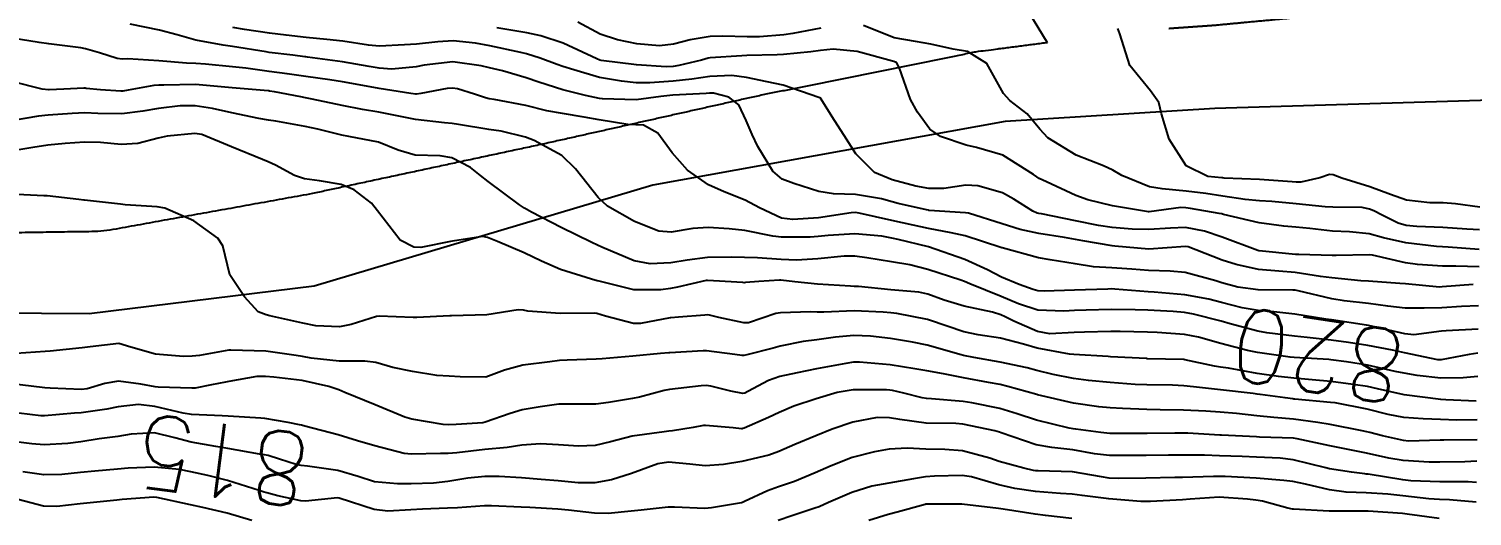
# Model space of a CAD drawing. Header units: metres. Extents: x 307586 to 320046, y 7427249 to 7434250.
# Drawn here: x 319370.9 to 319449.4, y 7429084.1 to 7429110.7 of the extents above; entities that cross this region are included whole.
import ezdxf
from ezdxf.enums import TextEntityAlignment as Align

# ---------------------------------------------------------------- set-up
doc = ezdxf.new("R2010")
doc.units = ezdxf.units.M
doc.header["$MEASUREMENT"] = 0
for name, color, linetype in [('Cotas', 45, 'Continuous'), ('Curvas de Nivel 1m', 11, 'Continuous'), ('Curvas de Nivel 5m', 15, 'Continuous'), ('Vias Primárias', 230, 'Continuous'), ('Vias Secundárias', 230, 'Continuous')]:
    doc.layers.add(name, color=color, linetype=linetype)
doc.styles.add('Style-STANDARD', font='STANDARD.shx')

msp = doc.modelspace()

# ---------------------------------------------------------------- linework, layer by layer
at = {"layer": 'Curvas de Nivel 1m', "flags": 128}
for points, elevation in [([(319449.503, 7429096.739), (319447.805, 7429096.597), (319447.674, 7429096.592), (319445.807, 7429096.759), (319445.506, 7429096.786), (319443.809, 7429096.908), (319443.386, 7429096.937), (319441.811, 7429097.088), (319441.182, 7429097.166), (319439.815, 7429097.384), (319438.915, 7429097.465), (319437.817, 7429097.546), (319436.599, 7429097.814), (319435.825, 7429098.064), (319434.393, 7429098.622), (319433.986, 7429098.779), (319433.835, 7429098.801), (319431.833, 7429098.65), (319429.992, 7429098.826), (319429.835, 7429098.845), (319428.248, 7429099.105), (319427.838, 7429099.183), (319427.256, 7429099.288), (319425.841, 7429099.503), (319424.832, 7429099.724), (319423.846, 7429100.031), (319422.011, 7429100.608), (319421.852, 7429100.637), (319419.876, 7429100.767), (319419.853, 7429100.768), (319419.836, 7429100.774), (319419.739, 7429100.792), (319418.186, 7429101.145), (319417.857, 7429101.231), (319417.289, 7429101.395), (319415.861, 7429101.64), (319414.669, 7429101.666), (319413.862, 7429101.796), (319412.512, 7429102.238), (319411.869, 7429102.461), (319411.364, 7429102.895), (319410.55, 7429104.246), (319410.235, 7429104.907), (319409.91, 7429105.66), (319409.514, 7429106.511), (319408.978, 7429106.924), (319408.137, 7429107.149), (319407.925, 7429107.146), (319407.734, 7429107.133), (319405.924, 7429107.047), (319405.26, 7429106.97), (319403.921, 7429106.792), (319402.093, 7429106.836), (319401.921, 7429106.861), (319401.163, 7429107.018), (319399.926, 7429107.329), (319398.625, 7429107.745), (319397.932, 7429107.984), (319396.651, 7429108.358), (319395.937, 7429108.525), (319395.486, 7429108.634), (319393.94, 7429108.859), (319392.383, 7429108.681), (319391.938, 7429108.592), (319390.622, 7429108.457), (319389.936, 7429108.505), (319389.384, 7429108.605), (319387.94, 7429108.851), (319386.025, 7429109.116), (319385.942, 7429109.123), (319385.877, 7429109.136), (319385.233, 7429109.211), (319383.945, 7429109.368), (319383.785, 7429109.392), (319381.95, 7429109.694), (319381.433, 7429109.772), (319379.955, 7429110.043), (319378.921, 7429110.323), (319377.962, 7429110.576), (319376.377, 7429110.906)], 824), ([(319449.835, 7429098.641), (319448.138, 7429098.757), (319447.836, 7429098.778), (319447.503, 7429098.797), (319445.838, 7429098.991), (319444.62, 7429099.278), (319443.843, 7429099.495), (319442.759, 7429099.606), (319441.844, 7429099.644), (319440.603, 7429099.785), (319439.846, 7429099.857), (319439.193, 7429099.907), (319437.848, 7429100.088), (319435.909, 7429100.542), (319435.853, 7429100.561), (319435.823, 7429100.57), (319435.661, 7429100.603), (319434.103, 7429100.874), (319433.856, 7429100.912), (319433.573, 7429100.915), (319431.853, 7429100.686), (319431.821, 7429100.683), (319429.856, 7429101.007), (319428.515, 7429101.346), (319427.862, 7429101.581), (319426.271, 7429102.314), (319425.871, 7429102.508), (319425.738, 7429102.589), (319425.558, 7429102.725), (319423.888, 7429103.771), (319422.459, 7429104.199), (319421.896, 7429104.31), (319420.498, 7429104.784), (319419.907, 7429105.198), (319419.239, 7429106.123), (319418.862, 7429106.806), (319418.256, 7429108.508), (319418.098, 7429108.818), (319417.995, 7429108.861), (319417.953, 7429108.873), (319417.88, 7429108.895), (319415.959, 7429109.423), (319414.649, 7429109.549), (319413.959, 7429109.473), (319413.436, 7429109.397), (319411.948, 7429109.259), (319411.602, 7429109.239), (319409.947, 7429109.194), (319409.676, 7429109.185), (319407.945, 7429109.069), (319407.839, 7429109.047), (319407.488, 7429108.945), (319406.249, 7429108.648), (319405.939, 7429108.604), (319405.564, 7429108.59), (319403.94, 7429108.684), (319402.021, 7429108.93), (319401.942, 7429108.946), (319401.781, 7429109.012), (319399.956, 7429109.872), (319398.74, 7429110.27), (319397.964, 7429110.44), (319396.333, 7429110.711)], 826), ([(319413.971, 7429110.695), (319412.461, 7429110.392), (319411.964, 7429110.322), (319410.641, 7429110.225), (319409.962, 7429110.215), (319408.637, 7429110.256), (319407.962, 7429110.232), (319406.859, 7429110.051), (319405.956, 7429109.826), (319405.198, 7429109.728), (319403.956, 7429109.833), (319402.912, 7429110.047), (319401.963, 7429110.366), (319400.754, 7429111.022)], 827), ([(319449.846, 7429099.702), (319449.155, 7429099.749), (319447.847, 7429099.829), (319446.432, 7429099.889), (319445.848, 7429099.945), (319445.424, 7429100.062), (319444.537, 7429100.5), (319444.092, 7429100.743), (319443.856, 7429100.836), (319443.456, 7429100.915), (319441.857, 7429100.938), (319441.439, 7429100.953), (319439.859, 7429101.122), (319438.534, 7429101.244), (319437.86, 7429101.284), (319437.094, 7429101.354), (319435.862, 7429101.548), (319434.937, 7429101.687), (319433.865, 7429101.816), (319432.572, 7429101.937), (319431.867, 7429102.051), (319430.361, 7429102.665), (319429.877, 7429102.96), (319429.362, 7429103.197), (319427.889, 7429103.765), (319426.342, 7429104.716), (319425.908, 7429105.194), (319425.207, 7429106.022), (319424.268, 7429106.745), (319423.929, 7429107.129), (319423.02, 7429108.759), (319421.959, 7429109.421), (319421.186, 7429109.552), (319419.963, 7429109.822), (319419.128, 7429109.966), (319417.966, 7429110.158), (319416.306, 7429110.837)], 827), ([(319449.794, 7429095.577), (319448.874, 7429095.525), (319447.793, 7429095.469), (319446.827, 7429095.435), (319445.793, 7429095.441), (319444.853, 7429095.553), (319443.795, 7429095.693), (319442.482, 7429095.838), (319441.797, 7429095.958), (319439.962, 7429096.388), (319439.802, 7429096.421), (319439.675, 7429096.425), (319437.801, 7429096.433), (319436.684, 7429096.591), (319435.806, 7429096.827), (319435.48, 7429096.933), (319433.814, 7429097.381), (319433.004, 7429097.449), (319431.815, 7429097.484), (319430.909, 7429097.566), (319429.817, 7429097.638), (319428.831, 7429097.698), (319427.82, 7429097.851), (319426.465, 7429098.072), (319425.825, 7429098.179), (319423.861, 7429098.721), (319423.833, 7429098.735), (319423.788, 7429098.75), (319421.839, 7429099.375), (319421.076, 7429099.542), (319419.843, 7429099.784), (319419.011, 7429099.968), (319417.847, 7429100.218), (319416.07, 7429100.618), (319415.851, 7429100.643), (319415.633, 7429100.627), (319413.845, 7429100.367), (319412.461, 7429100.267), (319411.845, 7429100.349), (319410.637, 7429100.902), (319409.857, 7429101.332), (319408.711, 7429101.776), (319407.865, 7429102.16), (319406.727, 7429102.951), (319405.887, 7429103.904), (319405.095, 7429104.972), (319404.331, 7429105.408), (319403.907, 7429105.426), (319403.461, 7429105.441), (319401.91, 7429105.691), (319401.084, 7429105.846), (319399.913, 7429106.037), (319399.068, 7429106.196), (319397.917, 7429106.482), (319396.186, 7429106.812), (319395.921, 7429106.848), (319395.726, 7429106.888), (319395.114, 7429107.092), (319394.201, 7429107.382), (319393.926, 7429107.426), (319393.64, 7429107.398), (319392.194, 7429107.127), (319391.964, 7429107.089), (319391.923, 7429107.089), (319391.66, 7429107.133), (319389.926, 7429107.41), (319388.436, 7429107.68), (319387.929, 7429107.767), (319387.249, 7429107.867), (319385.931, 7429108.058), (319384.914, 7429108.197), (319383.934, 7429108.331), (319382.674, 7429108.504), (319381.936, 7429108.586), (319380.474, 7429108.729), (319379.938, 7429108.765), (319379.447, 7429108.786), (319377.939, 7429108.903), (319376.245, 7429109.012), (319375.94, 7429109.009), (319375.655, 7429109.039), (319374.696, 7429109.339), (319373.946, 7429109.562), (319373.686, 7429109.613), (319371.95, 7429109.84), (319371.412, 7429109.914), (319369.954, 7429110.148)], 823), ([(319449.858, 7429100.941), (319448.531, 7429101.121), (319447.86, 7429101.181), (319447.148, 7429101.179), (319445.861, 7429101.329), (319445.006, 7429101.634), (319443.868, 7429102.045), (319442.342, 7429102.525), (319441.875, 7429102.7), (319441.682, 7429102.725), (319441.142, 7429102.537), (319440.116, 7429102.302), (319439.87, 7429102.302), (319439.644, 7429102.326), (319437.872, 7429102.456), (319435.949, 7429102.522), (319435.872, 7429102.531), (319435.81, 7429102.538), (319435.056, 7429102.612), (319433.881, 7429103.186), (319432.938, 7429104.64), (319432.535, 7429106.025), (319432.387, 7429106.645), (319431.932, 7429107.274), (319430.796, 7429108.662), (319430.261, 7429110.376), (319430.151, 7429110.668)], 828), ([(319449.781, 7429094.301), (319448.023, 7429094.213), (319447.779, 7429094.185), (319446.262, 7429093.989), (319445.776, 7429094.041), (319443.796, 7429094.497), (319443.701, 7429094.511), (319441.786, 7429094.8), (319441.471, 7429094.848), (319439.789, 7429095.118), (319438.476, 7429095.256), (319437.79, 7429095.313), (319436.916, 7429095.465), (319435.794, 7429095.749), (319435.109, 7429095.923), (319433.798, 7429096.174), (319432.128, 7429096.319), (319431.8, 7429096.34), (319429.986, 7429096.483), (319429.801, 7429096.492), (319429.612, 7429096.484), (319427.8, 7429096.423), (319426.148, 7429096.368), (319425.8, 7429096.391), (319425.541, 7429096.465), (319424.786, 7429096.735), (319423.809, 7429097.137), (319423.051, 7429097.521), (319421.823, 7429098.098), (319419.833, 7429098.79), (319418.199, 7429099.177), (319417.837, 7429099.261), (319417.302, 7429099.362), (319415.839, 7429099.493), (319414.376, 7429099.407), (319413.83, 7429099.342), (319413.401, 7429099.303), (319411.829, 7429099.302), (319411.36, 7429099.365), (319409.834, 7429099.67), (319408.995, 7429099.763), (319407.836, 7429099.834), (319407.001, 7429099.783), (319405.832, 7429099.584), (319405.161, 7429099.642), (319403.84, 7429100.154), (319402.371, 7429101.005), (319401.857, 7429101.468), (319400.614, 7429103.023), (319399.884, 7429103.757), (319398.37, 7429104.579), (319397.898, 7429104.758), (319396.572, 7429105.073), (319395.904, 7429105.167), (319394.253, 7429105.452), (319393.907, 7429105.5), (319393.495, 7429105.527), (319391.909, 7429105.72), (319391.186, 7429105.862), (319389.913, 7429106.118), (319389.016, 7429106.265), (319387.916, 7429106.476), (319386.285, 7429106.831), (319385.92, 7429106.902), (319385.665, 7429106.948), (319384.234, 7429107.225), (319383.96, 7429107.266), (319383.923, 7429107.273), (319383.877, 7429107.277), (319381.925, 7429107.434), (319381.719, 7429107.458), (319379.926, 7429107.623), (319378.209, 7429107.579), (319377.926, 7429107.577), (319377.656, 7429107.572), (319376.258, 7429107.317), (319375.978, 7429107.263), (319375.922, 7429107.259), (319375.858, 7429107.257), (319374.752, 7429107.338), (319373.98, 7429107.406), (319373.924, 7429107.414), (319373.852, 7429107.422), (319372.756, 7429107.362), (319371.961, 7429107.332), (319371.922, 7429107.33), (319371.575, 7429107.373), (319369.927, 7429107.792)], 822), ([(319449.761, 7429092.987), (319449.275, 7429092.923), (319447.755, 7429092.631), (319447.581, 7429092.636), (319445.761, 7429093.002), (319445.105, 7429093.148), (319443.767, 7429093.416), (319442.71, 7429093.579), (319441.77, 7429093.696), (319440.469, 7429093.847), (319439.773, 7429093.917), (319438.258, 7429094.091), (319437.777, 7429094.181), (319436.274, 7429094.595), (319435.784, 7429094.728), (319434.275, 7429095.11), (319433.789, 7429095.204), (319433.169, 7429095.256), (319431.79, 7429095.326), (319431.091, 7429095.356), (319429.79, 7429095.372), (319428.434, 7429095.335), (319427.789, 7429095.311), (319427.219, 7429095.275), (319425.789, 7429095.33), (319424.735, 7429095.679), (319423.796, 7429096.07), (319422.089, 7429096.767), (319421.805, 7429096.897), (319421.606, 7429096.972), (319419.814, 7429097.542), (319418.829, 7429097.793), (319417.82, 7429097.959), (319416.483, 7429098.174), (319415.824, 7429098.273), (319415.257, 7429098.281), (319413.815, 7429098.126), (319412.649, 7429098.047), (319411.815, 7429098.084), (319410.534, 7429098.185), (319409.816, 7429098.201), (319409.109, 7429098.214), (319407.816, 7429098.198), (319406.706, 7429098.06), (319405.812, 7429097.918), (319404.688, 7429097.854), (319403.813, 7429098.023), (319402.06, 7429098.768), (319401.822, 7429098.873), (319401.507, 7429099.013), (319399.835, 7429099.832), (319398.226, 7429100.676), (319397.85, 7429100.88), (319397.573, 7429101.063), (319395.865, 7429102.336), (319395.442, 7429102.659), (319394.894, 7429103.095), (319393.881, 7429103.627), (319393.257, 7429103.742), (319391.882, 7429103.768), (319390.972, 7429104.054), (319389.893, 7429104.48), (319388.277, 7429104.794), (319387.898, 7429104.869), (319386.586, 7429105.193), (319385.904, 7429105.327), (319384.3, 7429105.617), (319383.907, 7429105.685), (319383.368, 7429105.776), (319381.911, 7429106.085), (319380.856, 7429106.318), (319379.915, 7429106.464), (319379.093, 7429106.461), (319377.913, 7429106.316), (319377.053, 7429106.167), (319375.91, 7429106.016), (319374.606, 7429106.036), (319373.91, 7429106.073), (319373.217, 7429106.05), (319371.902, 7429105.955), (319371.375, 7429105.901), (319369.897, 7429105.645)], 821), ([(319449.672, 7429090.37), (319448.019, 7429090.456), (319447.744, 7429090.471), (319445.735, 7429090.728), (319444.282, 7429091.045), (319443.739, 7429091.168), (319442.966, 7429091.293), (319441.742, 7429091.456), (319440.738, 7429091.545), (319439.744, 7429091.631), (319438.907, 7429091.725), (319437.746, 7429091.891), (319436.178, 7429092.166), (319435.749, 7429092.229), (319435.422, 7429092.277), (319433.808, 7429092.629), (319433.753, 7429092.641), (319431.754, 7429092.691), (319431.711, 7429092.693), (319429.755, 7429092.8), (319429.617, 7429092.81), (319427.756, 7429092.921), (319427.517, 7429092.942), (319425.761, 7429093.267), (319425.01, 7429093.485), (319423.769, 7429093.808), (319422.544, 7429093.99), (319421.774, 7429094.16), (319419.893, 7429094.789), (319419.783, 7429094.823), (319418.122, 7429095.151), (319417.787, 7429095.194), (319417.378, 7429095.233), (319415.788, 7429095.305), (319414.147, 7429095.225), (319413.786, 7429095.224), (319413.417, 7429095.244), (319411.786, 7429095.192), (319411.528, 7429095.15), (319410.792, 7429094.9), (319410.035, 7429094.651), (319409.779, 7429094.638), (319408.429, 7429094.93), (319407.915, 7429095.069), (319407.784, 7429095.079), (319407.656, 7429095.069), (319406.233, 7429094.956), (319405.818, 7429094.924), (319405.782, 7429094.917), (319404.162, 7429094.6), (319403.777, 7429094.61), (319402.258, 7429095.005), (319401.784, 7429095.146), (319401.628, 7429095.168), (319399.784, 7429095.147), (319398.016, 7429095.287), (319397.786, 7429095.331), (319397.502, 7429095.346), (319395.783, 7429095.08), (319393.868, 7429095.023), (319393.782, 7429095.018), (319391.978, 7429094.93), (319391.78, 7429094.928), (319389.93, 7429094.999), (319389.78, 7429094.98), (319388.399, 7429094.545), (319387.772, 7429094.426), (319386.483, 7429094.482), (319385.774, 7429094.618), (319383.977, 7429095.03), (319383.781, 7429095.073), (319383.334, 7429095.234), (319382.604, 7429096.055), (319381.803, 7429097.25), (319381.41, 7429098.845), (319381.145, 7429099.257), (319379.837, 7429100.19), (319378.262, 7429100.879), (319377.848, 7429100.962), (319376.094, 7429101.072), (319375.85, 7429101.098), (319373.886, 7429101.316), (319373.852, 7429101.318), (319373.571, 7429101.353), (319371.855, 7429101.55), (319371.673, 7429101.553), (319369.855, 7429101.642)], 819), ([(319449.722, 7429089.363), (319448.614, 7429089.339), (319447.722, 7429089.379), (319446.769, 7429089.423), (319445.723, 7429089.489), (319444.88, 7429089.648), (319443.727, 7429089.934), (319441.978, 7429090.28), (319441.731, 7429090.31), (319439.792, 7429090.49), (319439.732, 7429090.494), (319439.684, 7429090.502), (319439.257, 7429090.557), (319437.895, 7429090.738), (319437.735, 7429090.761), (319437.524, 7429090.793), (319435.737, 7429090.997), (319434.272, 7429091.156), (319433.739, 7429091.217), (319433.12, 7429091.255), (319431.739, 7429091.267), (319431.102, 7429091.294), (319429.74, 7429091.401), (319428.56, 7429091.507), (319427.742, 7429091.612), (319426.624, 7429091.831), (319425.746, 7429092.054), (319425.21, 7429092.19), (319423.75, 7429092.498), (319422.303, 7429092.764), (319421.754, 7429092.869), (319421.625, 7429092.901), (319419.762, 7429093.421), (319418.972, 7429093.595), (319417.768, 7429093.797), (319416.676, 7429093.924), (319415.77, 7429093.953), (319414.769, 7429093.854), (319413.766, 7429093.724), (319413.018, 7429093.624), (319411.76, 7429093.368), (319411.381, 7429093.271), (319409.951, 7429092.908), (319409.795, 7429092.867), (319409.752, 7429092.856), (319409.701, 7429092.859), (319409.3, 7429092.917), (319407.756, 7429093.117), (319407.573, 7429093.125), (319405.754, 7429093.015), (319405.703, 7429093.011), (319405.254, 7429092.967), (319403.751, 7429092.824), (319402.073, 7429092.683), (319401.749, 7429092.659), (319400.164, 7429092.611), (319399.748, 7429092.584), (319399.229, 7429092.519), (319397.746, 7429092.341), (319396.749, 7429092.064), (319395.739, 7429091.688), (319394.348, 7429091.71), (319393.739, 7429091.747), (319393.075, 7429091.781), (319391.742, 7429091.995), (319390.669, 7429092.215), (319389.746, 7429092.476), (319389.143, 7429092.555), (319387.747, 7429092.553), (319386.222, 7429092.721), (319385.749, 7429092.805), (319385.411, 7429092.866), (319383.752, 7429093.094), (319381.843, 7429093.159), (319381.752, 7429093.147), (319380.142, 7429092.873), (319379.748, 7429092.82), (319379.273, 7429092.802), (319377.749, 7429092.928), (319376.404, 7429093.313), (319375.756, 7429093.513), (319374.2, 7429093.343), (319373.752, 7429093.273), (319372.014, 7429093.103), (319371.75, 7429093.084), (319370.164, 7429092.97)], 818), ([(319449.711, 7429088.272), (319447.906, 7429088.261), (319447.71, 7429088.255), (319445.978, 7429088.208), (319445.709, 7429088.234), (319444.556, 7429088.497), (319443.882, 7429088.675), (319443.715, 7429088.716), (319443.458, 7429088.77), (319441.719, 7429089.099), (319441.044, 7429089.213), (319439.721, 7429089.395), (319438.651, 7429089.495), (319437.723, 7429089.586), (319436.609, 7429089.706), (319435.725, 7429089.771), (319434.938, 7429089.825), (319433.726, 7429089.89), (319432.458, 7429089.91), (319431.726, 7429089.92), (319430.414, 7429089.975), (319429.726, 7429090.013), (319429.11, 7429090.063), (319427.729, 7429090.272), (319425.779, 7429090.72), (319425.733, 7429090.734), (319424.17, 7429091.176), (319423.738, 7429091.277), (319423.107, 7429091.388), (319421.742, 7429091.648), (319420.66, 7429091.865), (319419.745, 7429092.026), (319419.09, 7429092.144), (319417.748, 7429092.352), (319416.083, 7429092.503), (319415.749, 7429092.497), (319415.335, 7429092.432), (319413.746, 7429092.136), (319412.697, 7429091.927), (319411.741, 7429091.713), (319411.13, 7429091.506), (319410.01, 7429090.907), (319409.833, 7429090.807), (319409.731, 7429090.788), (319409.086, 7429090.92), (319407.992, 7429091.193), (319407.736, 7429091.228), (319407.459, 7429091.22), (319405.734, 7429091.02), (319405.456, 7429090.964), (319404.112, 7429090.599), (319403.726, 7429090.531), (319402.418, 7429090.308), (319401.721, 7429090.209), (319400.523, 7429090.22), (319399.721, 7429090.215), (319398.695, 7429090.068), (319397.715, 7429089.897), (319397.065, 7429089.714), (319395.705, 7429089.232), (319395.582, 7429089.205), (319394.12, 7429089.104), (319393.703, 7429089.092), (319393.406, 7429089.113), (319391.707, 7429089.396), (319391.332, 7429089.51), (319389.718, 7429090.178), (319388.052, 7429090.851), (319387.73, 7429090.988), (319387.189, 7429091.185), (319385.736, 7429091.509), (319384.2, 7429091.685), (319383.738, 7429091.724), (319383.26, 7429091.712), (319381.735, 7429091.453), (319381.565, 7429091.421), (319380.791, 7429091.259), (319379.906, 7429091.093), (319379.73, 7429091.08), (319377.889, 7429091.139), (319377.731, 7429091.154), (319376.952, 7429091.308), (319375.734, 7429091.461), (319374.995, 7429091.331), (319374.032, 7429091.042), (319373.728, 7429091.013), (319372.008, 7429091.088), (319371.729, 7429091.108), (319369.787, 7429091.335)], 817), ([(319449.693, 7429087.107), (319449.05, 7429087.082), (319447.692, 7429087.049), (319447.11, 7429087.047), (319445.693, 7429087.139), (319444.912, 7429087.275), (319443.698, 7429087.544), (319442.424, 7429087.797), (319441.704, 7429087.938), (319439.923, 7429088.335), (319439.71, 7429088.365), (319437.866, 7429088.422), (319437.711, 7429088.427), (319435.793, 7429088.518), (319435.712, 7429088.523), (319433.955, 7429088.626), (319433.724, 7429088.641), (319433.262, 7429088.635), (319431.749, 7429088.613), (319431.712, 7429088.612), (319429.761, 7429088.621), (319429.712, 7429088.623), (319429.234, 7429088.677), (319427.861, 7429088.845), (319427.715, 7429088.87), (319427.509, 7429088.908), (319425.719, 7429089.336), (319424.673, 7429089.686), (319423.725, 7429089.972), (319422.205, 7429090.288), (319421.729, 7429090.361), (319420.004, 7429090.513), (319419.73, 7429090.53), (319419.502, 7429090.565), (319418.502, 7429090.808), (319417.877, 7429090.96), (319417.735, 7429090.983), (319417.557, 7429090.999), (319415.734, 7429090.993), (319414.872, 7429090.853), (319413.727, 7429090.505), (319412.5, 7429090.104), (319411.716, 7429089.769), (319411.128, 7429089.48), (319409.801, 7429088.909), (319409.731, 7429088.881), (319409.703, 7429088.875), (319409.663, 7429088.871), (319409.2, 7429088.918), (319407.705, 7429089.061), (319407.591, 7429089.055), (319407.027, 7429088.947), (319405.898, 7429088.761), (319405.701, 7429088.739), (319405.453, 7429088.716), (319403.698, 7429088.475), (319402.528, 7429088.168), (319401.693, 7429087.969), (319400.78, 7429087.931), (319399.693, 7429088.006), (319398.71, 7429088.061), (319397.692, 7429087.979), (319396.897, 7429087.862), (319395.69, 7429087.745), (319394.15, 7429087.565), (319393.687, 7429087.533), (319393.272, 7429087.529), (319391.686, 7429087.483), (319391.295, 7429087.526), (319389.691, 7429087.945), (319388.751, 7429088.222), (319387.696, 7429088.537), (319385.878, 7429089.021), (319385.702, 7429089.069), (319385.591, 7429089.091), (319384.979, 7429089.211), (319383.706, 7429089.434), (319383.481, 7429089.457), (319381.708, 7429089.564), (319381.38, 7429089.581), (319379.709, 7429089.656), (319379.256, 7429089.731), (319377.715, 7429090.089), (319376.828, 7429090.197), (319375.714, 7429090.066), (319375.1, 7429089.941), (319373.709, 7429089.751), (319373.344, 7429089.718), (319371.706, 7429089.577), (319371.499, 7429089.579), (319369.709, 7429089.792)], 816), ([(319449.667, 7429084.879), (319448.219, 7429085.002), (319447.669, 7429085.023), (319447.08, 7429085.055), (319445.67, 7429085.215), (319444.846, 7429085.313), (319443.672, 7429085.387), (319442.578, 7429085.423), (319441.673, 7429085.553), (319440.369, 7429085.85), (319439.677, 7429085.995), (319439.184, 7429086.064), (319437.679, 7429086.186), (319436.001, 7429086.276), (319435.68, 7429086.283), (319435.355, 7429086.279), (319433.679, 7429086.218), (319433.257, 7429086.212), (319431.678, 7429086.179), (319430.183, 7429086.16), (319429.678, 7429086.184), (319429.256, 7429086.254), (319427.681, 7429086.523), (319425.822, 7429086.578), (319425.682, 7429086.585), (319425.562, 7429086.602), (319425.029, 7429086.73), (319423.688, 7429087.1), (319423.18, 7429087.265), (319421.697, 7429087.679), (319420.728, 7429087.749), (319419.697, 7429087.759), (319418.68, 7429087.823), (319417.697, 7429087.764), (319416.905, 7429087.617), (319415.69, 7429087.306), (319414.545, 7429086.857), (319413.679, 7429086.469), (319412.55, 7429086.006), (319411.671, 7429085.704), (319411.072, 7429085.493), (319409.821, 7429084.908), (319409.712, 7429084.86), (319409.662, 7429084.848), (319408.025, 7429084.567), (319407.657, 7429084.535), (319406.003, 7429084.611), (319405.658, 7429084.608), (319404.19, 7429084.447), (319403.654, 7429084.386), (319402.394, 7429084.26), (319401.652, 7429084.28), (319400.232, 7429084.446), (319399.655, 7429084.504), (319398.129, 7429084.58), (319397.656, 7429084.606), (319396.048, 7429084.686), (319395.657, 7429084.677), (319394.195, 7429084.561), (319393.654, 7429084.542), (319392.283, 7429084.494), (319391.653, 7429084.46), (319390.399, 7429084.395), (319389.653, 7429084.478), (319387.744, 7429085.096), (319387.662, 7429085.11), (319385.917, 7429084.939), (319385.659, 7429084.948), (319384.412, 7429085.219), (319383.82, 7429085.383), (319383.665, 7429085.428), (319383.391, 7429085.508), (319381.671, 7429086.054), (319380.601, 7429086.333), (319379.675, 7429086.526), (319379.048, 7429086.651), (319377.678, 7429086.79), (319376.256, 7429086.735), (319375.673, 7429086.678), (319374.452, 7429086.557), (319373.67, 7429086.485), (319372.642, 7429086.387), (319371.668, 7429086.366), (319370.529, 7429086.523)], 814), ([(319447.656, 7429083.991), (319445.907, 7429084.23), (319445.66, 7429084.257), (319443.779, 7429084.381), (319443.661, 7429084.387), (319441.805, 7429084.384), (319441.661, 7429084.389), (319439.721, 7429084.491), (319439.662, 7429084.496), (319439.408, 7429084.554), (319438.028, 7429084.936), (319437.667, 7429084.987), (319437.218, 7429085.034), (319435.668, 7429085.153), (319434.088, 7429085.037), (319433.667, 7429084.996), (319431.934, 7429084.916), (319431.665, 7429084.906), (319431.405, 7429084.913), (319429.667, 7429085.052), (319428.213, 7429085.236), (319427.669, 7429085.307), (319427.022, 7429085.354), (319425.67, 7429085.458), (319424.551, 7429085.616), (319423.674, 7429085.817), (319422.184, 7429086.258), (319421.679, 7429086.338), (319420.164, 7429086.299), (319419.678, 7429086.25), (319419.022, 7429086.146), (319417.674, 7429085.915), (319416.76, 7429085.741), (319415.669, 7429085.4), (319414.4, 7429084.859), (319413.895, 7429084.631), (319413.658, 7429084.545), (319412.401, 7429084.133), (319411.648, 7429083.872)], 813), ([(319382.997, 7429083.882), (319381.648, 7429084.276), (319380.336, 7429084.58), (319379.655, 7429084.727), (319377.825, 7429085.133), (319377.661, 7429085.143), (319375.942, 7429085.025), (319375.65, 7429084.992), (319375.276, 7429084.953), (319373.647, 7429084.783), (319372.37, 7429084.638), (319371.646, 7429084.668), (319369.919, 7429085.118)], 813), ([(319427.652, 7429083.988), (319426.22, 7429084.149), (319425.655, 7429084.225), (319423.915, 7429084.49), (319423.66, 7429084.526), (319421.663, 7429084.77), (319419.69, 7429084.762), (319419.662, 7429084.755), (319418.132, 7429084.336), (319417.654, 7429084.199), (319416.594, 7429083.885)], 812)]:
    msp.add_lwpolyline(points, dxfattribs=dict(at, elevation=elevation))
at = {"layer": 'Curvas de Nivel 5m', "flags": 128}
for points, elevation in [([(319449.822, 7429097.694), (319448.55, 7429097.721), (319447.822, 7429097.735), (319446.478, 7429097.819), (319445.824, 7429097.919), (319444.016, 7429098.322), (319443.83, 7429098.344), (319442.049, 7429098.309), (319441.83, 7429098.31), (319440.015, 7429098.363), (319439.83, 7429098.373), (319437.854, 7429098.559), (319437.833, 7429098.561), (319437.768, 7429098.581), (319435.84, 7429099.301), (319434.865, 7429099.637), (319433.845, 7429099.826), (319433.014, 7429099.807), (319431.844, 7429099.72), (319430.923, 7429099.739), (319429.845, 7429099.837), (319429.106, 7429099.942), (319427.848, 7429100.193), (319425.995, 7429100.575), (319425.852, 7429100.6), (319425.755, 7429100.624), (319425.524, 7429100.725), (319424.496, 7429101.377), (319423.863, 7429101.719), (319422.527, 7429102.103), (319421.867, 7429102.136), (319420.682, 7429101.964), (319419.865, 7429101.952), (319419.153, 7429102.088), (319417.869, 7429102.437), (319416.907, 7429102.83), (319415.888, 7429103.842), (319415.247, 7429104.85), (319414.717, 7429105.664), (319413.959, 7429106.869), (319413.923, 7429106.899), (319413.875, 7429106.919), (319411.93, 7429107.593), (319411.057, 7429107.773), (319409.934, 7429107.999), (319409.125, 7429108.113), (319407.934, 7429108.051), (319406.963, 7429107.92), (319405.931, 7429107.812), (319404.661, 7429107.71), (319403.93, 7429107.715), (319403.126, 7429107.803), (319401.933, 7429108.008), (319400.534, 7429108.427), (319399.939, 7429108.609), (319399.619, 7429108.714), (319398.695, 7429109.049), (319397.946, 7429109.286), (319397.65, 7429109.361), (319395.953, 7429109.727), (319395.172, 7429109.875), (319393.956, 7429110.001), (319393.121, 7429109.953), (319391.953, 7429109.824), (319391.306, 7429109.783), (319389.951, 7429109.712), (319389.352, 7429109.759), (319387.955, 7429109.978), (319387.077, 7429110.068), (319385.958, 7429110.174), (319384.874, 7429110.302), (319383.961, 7429110.419), (319382.593, 7429110.615), (319381.965, 7429110.725)], 825), ([(319449.746, 7429091.712), (319448.956, 7429091.652), (319447.745, 7429091.638), (319446.443, 7429091.776), (319445.747, 7429091.895), (319445.259, 7429091.999), (319443.751, 7429092.332), (319442.598, 7429092.522), (319441.754, 7429092.626), (319441.647, 7429092.638), (319439.756, 7429092.751), (319439.534, 7429092.775), (319437.76, 7429093.026), (319437.204, 7429093.143), (319435.767, 7429093.517), (319434.536, 7429093.854), (319433.774, 7429094.008), (319432.297, 7429094.123), (319431.775, 7429094.14), (319430.273, 7429094.168), (319429.775, 7429094.167), (319428.331, 7429094.136), (319427.774, 7429094.112), (319426.441, 7429094.045), (319425.775, 7429094.167), (319424.481, 7429094.74), (319424.017, 7429094.978), (319423.786, 7429095.08), (319423.321, 7429095.221), (319421.791, 7429095.543), (319420.691, 7429095.884), (319419.797, 7429096.211), (319419.31, 7429096.309), (319417.799, 7429096.438), (319416.022, 7429096.617), (319415.801, 7429096.628), (319415.588, 7429096.631), (319413.802, 7429096.746), (319412.563, 7429096.882), (319411.804, 7429096.969), (319411.723, 7429096.972), (319410.604, 7429096.902), (319409.875, 7429096.836), (319409.802, 7429096.828), (319409.724, 7429096.833), (319408.128, 7429096.935), (319407.814, 7429096.951), (319407.743, 7429096.941), (319406.175, 7429096.58), (319405.798, 7429096.516), (319405.273, 7429096.443), (319403.797, 7429096.436), (319401.906, 7429096.904), (319401.802, 7429096.935), (319401.497, 7429097.013), (319399.808, 7429097.551), (319398.769, 7429098.002), (319397.817, 7429098.455), (319396.376, 7429099.074), (319395.826, 7429099.297), (319395.57, 7429099.341), (319394.032, 7429099.107), (319393.822, 7429099.067), (319392.191, 7429098.754), (319391.819, 7429098.768), (319391.068, 7429099.138), (319389.847, 7429100.74), (319389.514, 7429101.155), (319388.575, 7429101.884), (319387.863, 7429102.173), (319386.684, 7429102.373), (319385.866, 7429102.481), (319385.327, 7429102.668), (319384.291, 7429103.224), (319383.876, 7429103.414), (319383.58, 7429103.531), (319381.887, 7429104.219), (319380.272, 7429104.892), (319379.898, 7429104.956), (319378.387, 7429104.801), (319377.894, 7429104.698), (319376.788, 7429104.413), (319375.889, 7429104.363), (319374.758, 7429104.469), (319373.89, 7429104.487), (319372.836, 7429104.408), (319371.882, 7429104.32), (319371.073, 7429104.186), (319369.879, 7429104)], 820), ([(319449.678, 7429085.956), (319449.219, 7429085.978), (319447.678, 7429085.991), (319446.113, 7429086.041), (319445.679, 7429086.085), (319443.782, 7429086.399), (319443.682, 7429086.407), (319443.595, 7429086.414), (319442.882, 7429086.512), (319441.685, 7429086.698), (319441.475, 7429086.744), (319439.692, 7429087.181), (319438.986, 7429087.268), (319437.694, 7429087.325), (319436.921, 7429087.361), (319435.695, 7429087.409), (319434.872, 7429087.435), (319433.695, 7429087.438), (319432.904, 7429087.429), (319431.694, 7429087.42), (319430.939, 7429087.412), (319429.694, 7429087.414), (319428.874, 7429087.503), (319427.698, 7429087.72), (319426.549, 7429087.863), (319425.702, 7429088.001), (319423.804, 7429088.656), (319423.712, 7429088.686), (319423.462, 7429088.753), (319421.717, 7429089.13), (319421.329, 7429089.162), (319419.717, 7429089.175), (319418.284, 7429089.377), (319417.719, 7429089.475), (319417.054, 7429089.493), (319415.717, 7429089.241), (319414.598, 7429088.857), (319413.699, 7429088.492), (319412.561, 7429088.014), (319411.69, 7429087.639), (319411.147, 7429087.436), (319409.685, 7429087.093), (319408.681, 7429086.925), (319407.682, 7429086.856), (319406.842, 7429086.948), (319405.684, 7429087.058), (319405.109, 7429086.969), (319403.677, 7429086.443), (319402.585, 7429086.09), (319401.672, 7429085.926), (319400.76, 7429085.931), (319399.673, 7429086.036), (319398.748, 7429086.118), (319397.674, 7429086.203), (319396.471, 7429086.276), (319395.675, 7429086.28), (319394.759, 7429086.179), (319393.672, 7429086.001), (319392.879, 7429085.909), (319391.67, 7429085.873), (319390.932, 7429085.876), (319389.671, 7429085.992), (319388.792, 7429086.281), (319387.677, 7429086.607), (319386.034, 7429086.842), (319385.68, 7429086.869), (319385.402, 7429086.926), (319384.503, 7429087.218), (319383.876, 7429087.418), (319383.685, 7429087.46), (319383.418, 7429087.5), (319381.688, 7429087.793), (319381.04, 7429087.906), (319379.692, 7429088.15), (319378.797, 7429088.387), (319377.696, 7429088.651), (319376.43, 7429088.578), (319375.694, 7429088.46), (319374.683, 7429088.325), (319373.691, 7429088.168), (319372.974, 7429088.073), (319371.689, 7429087.999), (319371.015, 7429088.052), (319369.691, 7429088.212)], 815)]:
    msp.add_lwpolyline(points, dxfattribs=dict(at, elevation=elevation))
at = {"layer": 'Vias Primárias', "elevation": 5.213}
msp.add_lwpolyline([(319529.502, 7429141.731, 0.236808), (319521.93, 7429146.377), (319513.673, 7429145.51), (319508.008, 7429144.366, 0.132714), (319501.881, 7429141.305), (319494.489, 7429134.306), (319487.963, 7429126.916), (319476.131, 7429114.043, -0.07334), (319468.836, 7429108.13), (319464.362, 7429107.372), (319454.126, 7429106.87), (319435.439, 7429106.316), (319424.013, 7429105.605), (319404.826, 7429102.135), (319386.393, 7429096.647), (319374.136, 7429095.136), (319355.906, 7429095.262), (319342.259, 7429095.328, -0.057676), (319329.201, 7429096.903, -0.063358), (319318.53, 7429100.942, -0.05644)], format="xyb", dxfattribs=at)
msp.add_lwpolyline([(319529.502, 7429141.731, 0.236808), (319521.93, 7429146.377), (319513.673, 7429145.51), (319508.008, 7429144.366, 0.132714), (319501.881, 7429141.305), (319494.489, 7429134.306), (319487.963, 7429126.916), (319476.131, 7429114.043, -0.07334), (319468.836, 7429108.13), (319464.362, 7429107.372), (319454.126, 7429106.87), (319435.439, 7429106.316), (319424.013, 7429105.605), (319404.826, 7429102.135), (319386.393, 7429096.647), (319374.136, 7429095.136), (319355.906, 7429095.262), (319342.259, 7429095.328, -0.057676), (319329.201, 7429096.903, -0.063358), (319318.53, 7429100.942, -0.05644)], format="xyb", dxfattribs=at)
at = {"layer": 'Vias Primárias'}
for points, weights, knots in [([(319426.323, 7429109.899), (319424.377, 7429109.647), (319422.432, 7429109.394), (319416.523, 7429108.203), (319410.614, 7429107.011), (319404.755, 7429105.698), (319398.897, 7429104.386), (319392.541, 7429103.022), (319386.185, 7429101.659), (319380.519, 7429100.639), (319374.853, 7429099.619), (319369.129, 7429099.533), (319363.405, 7429099.446), (319354.074, 7429099.873), (319344.743, 7429100.3), (319338.643, 7429100.759), (319332.544, 7429101.218), (319328.065, 7429102.546), (319323.587, 7429103.875), (319320.368, 7429105.51), (319317.149, 7429107.144), (319313.761, 7429110.005), (319310.372, 7429112.865), (319306.814, 7429116.644), (319303.256, 7429120.422), (319299.867, 7429124.169), (319296.478, 7429127.916), (319293.481, 7429131.866), (319290.484, 7429135.815), (319288.306, 7429138.983), (319286.127, 7429142.151), (319283.487, 7429146.188), (319280.847, 7429150.225), (319278.549, 7429154.005), (319276.251, 7429157.784), (319273.901, 7429161.822), (319271.55, 7429165.86), (319270.205, 7429169.198), (319268.859, 7429172.536), (319267.361, 7429176.809), (319265.863, 7429181.081), (319263.803, 7429185.715), (319261.743, 7429190.348), (319260.499, 7429193.807), (319259.255, 7429197.267), (319257.635, 7429201.779), (319256.016, 7429206.291), (319254.959, 7429209.493), (319253.903, 7429212.696), (319252.608, 7429217.641), (319251.313, 7429222.586), (319249.63, 7429230.009), (319247.946, 7429237.432), (319247.119, 7429242.953), (319246.291, 7429248.475), (319244.863, 7429256.11), (319243.434, 7429263.745), (319242.505, 7429268.482), (319241.575, 7429273.219), (319240.645, 7429284.077), (319239.715, 7429294.935), (319239.547, 7429303.076), (319239.378, 7429311.217), (319239.322, 7429320.308), (319239.267, 7429329.399), (319239.436, 7429339.335), (319239.605, 7429349.27), (319239.492, 7429352.682), (319239.379, 7429356.094), (319239.729, 7429368.018), (319240.079, 7429379.942), (319240.108, 7429382.838), (319240.138, 7429385.733), (319240.9, 7429390.728), (319241.663, 7429395.723), (319243.219, 7429400.503), (319244.775, 7429405.283), (319247.565, 7429413.858), (319255.515, 7429418.113), (319260.996, 7429421.046), (319267.212, 7429420.935), (319273.126, 7429420.829), (319278.59, 7429418.564), (319286.218, 7429415.46), (319293.846, 7429412.356), (319300.523, 7429409.214), (319307.2, 7429406.073), (319314.517, 7429402.997), (319321.835, 7429399.921), (319327.449, 7429397.561), (319328.97, 7429391.664)], [1, 1, 1, 1, 1, 1, 1, 1, 1, 1, 1, 1, 1, 1, 1, 1, 1, 1, 1, 1, 1, 1, 1, 1, 1, 1, 1, 1, 1, 1, 1, 1, 1, 1, 1, 1, 1, 1, 1, 1, 1, 1, 1, 1, 1, 1, 1, 1, 1, 1, 1, 1, 1, 1, 1, 1, 1, 1, 1, 1, 1, 1, 1, 1, 1, 1, 1, 1, 1, 1, 1, 1, 1, 1, 1, 1, 1, 0.927778470966, 1, 0.967754199408, 1, 0.982472319861, 1, 1, 1, 1, 1, 1, 1, 0.895992721189, 1], [28.805863, 28.805863, 28.805863, 29.242191, 29.242191, 30.242191, 30.242191, 31.242191, 31.242191, 32.242191, 32.242191, 33.242191, 33.242191, 34.242191, 34.242191, 35.242191, 35.242191, 36.242191, 36.242191, 37.242191, 37.242191, 38.242191, 38.242191, 39.242191, 39.242191, 40.242191, 40.242191, 41.242191, 41.242191, 42.242191, 42.242191, 43.242191, 43.242191, 44.242191, 44.242191, 45.242191, 45.242191, 46.242191, 46.242191, 47.242191, 47.242191, 48.242191, 48.242191, 49.242191, 49.242191, 50.242191, 50.242191, 51.242191, 51.242191, 52.242191, 52.242191, 53.242191, 53.242191, 54.242191, 54.242191, 55.242191, 55.242191, 56.242191, 56.242191, 57.242191, 57.242191, 58.242191, 58.242191, 59.242191, 59.242191, 60.242191, 60.242191, 61.242191, 61.242191, 62.242191, 62.242191, 63.242191, 63.242191, 64.242191, 64.242191, 65.242191, 65.242191, 66.242191, 66.242191, 67.006955, 67.006955, 67.516234, 67.516234, 67.891245, 67.891245, 68.891245, 68.891245, 69.891245, 69.891245, 70.891245, 70.891245, 71.811514, 71.811514, 71.811514]), ([(319426.323, 7429109.899), (319424.377, 7429109.647), (319422.432, 7429109.394), (319416.523, 7429108.203), (319410.614, 7429107.011), (319404.755, 7429105.698), (319398.897, 7429104.386), (319392.541, 7429103.022), (319386.185, 7429101.659), (319380.519, 7429100.639), (319374.853, 7429099.619), (319369.129, 7429099.533), (319363.405, 7429099.446), (319354.074, 7429099.873), (319344.743, 7429100.3), (319338.643, 7429100.759), (319332.544, 7429101.218), (319328.065, 7429102.546), (319323.587, 7429103.875), (319320.368, 7429105.51), (319317.149, 7429107.144), (319313.761, 7429110.005), (319310.372, 7429112.865), (319306.814, 7429116.644), (319303.256, 7429120.422), (319299.867, 7429124.169), (319296.478, 7429127.916), (319293.481, 7429131.866), (319290.484, 7429135.815), (319288.306, 7429138.983), (319286.127, 7429142.151), (319283.487, 7429146.188), (319280.847, 7429150.225), (319278.549, 7429154.005), (319276.251, 7429157.784), (319273.901, 7429161.822), (319271.55, 7429165.86), (319270.205, 7429169.198), (319268.859, 7429172.536), (319267.361, 7429176.809), (319265.863, 7429181.081), (319263.803, 7429185.715), (319261.743, 7429190.348), (319260.499, 7429193.807), (319259.255, 7429197.267), (319257.635, 7429201.779), (319256.016, 7429206.291), (319254.959, 7429209.493), (319253.903, 7429212.696), (319252.608, 7429217.641), (319251.313, 7429222.586), (319249.63, 7429230.009), (319247.946, 7429237.432), (319247.119, 7429242.953), (319246.291, 7429248.475), (319244.863, 7429256.11), (319243.434, 7429263.745), (319242.505, 7429268.482), (319241.575, 7429273.219), (319240.645, 7429284.077), (319239.715, 7429294.935), (319239.547, 7429303.076), (319239.378, 7429311.217), (319239.322, 7429320.308), (319239.267, 7429329.399), (319239.436, 7429339.335), (319239.605, 7429349.27), (319239.492, 7429352.682), (319239.379, 7429356.094), (319239.729, 7429368.018), (319240.079, 7429379.942), (319240.108, 7429382.838), (319240.138, 7429385.733), (319240.9, 7429390.728), (319241.663, 7429395.723), (319243.219, 7429400.503), (319244.775, 7429405.283), (319247.565, 7429413.858), (319255.515, 7429418.113), (319260.996, 7429421.046), (319267.212, 7429420.935), (319273.126, 7429420.829), (319278.59, 7429418.564), (319286.218, 7429415.46), (319293.846, 7429412.356), (319300.523, 7429409.214), (319307.2, 7429406.073), (319314.517, 7429402.997), (319321.835, 7429399.921), (319327.449, 7429397.561), (319328.97, 7429391.664)], [1, 1, 1, 1, 1, 1, 1, 1, 1, 1, 1, 1, 1, 1, 1, 1, 1, 1, 1, 1, 1, 1, 1, 1, 1, 1, 1, 1, 1, 1, 1, 1, 1, 1, 1, 1, 1, 1, 1, 1, 1, 1, 1, 1, 1, 1, 1, 1, 1, 1, 1, 1, 1, 1, 1, 1, 1, 1, 1, 1, 1, 1, 1, 1, 1, 1, 1, 1, 1, 1, 1, 1, 1, 1, 1, 1, 1, 0.927778470966, 1, 0.967754199408, 1, 0.982472319861, 1, 1, 1, 1, 1, 1, 1, 0.895992721189, 1], [28.805863, 28.805863, 28.805863, 29.242191, 29.242191, 30.242191, 30.242191, 31.242191, 31.242191, 32.242191, 32.242191, 33.242191, 33.242191, 34.242191, 34.242191, 35.242191, 35.242191, 36.242191, 36.242191, 37.242191, 37.242191, 38.242191, 38.242191, 39.242191, 39.242191, 40.242191, 40.242191, 41.242191, 41.242191, 42.242191, 42.242191, 43.242191, 43.242191, 44.242191, 44.242191, 45.242191, 45.242191, 46.242191, 46.242191, 47.242191, 47.242191, 48.242191, 48.242191, 49.242191, 49.242191, 50.242191, 50.242191, 51.242191, 51.242191, 52.242191, 52.242191, 53.242191, 53.242191, 54.242191, 54.242191, 55.242191, 55.242191, 56.242191, 56.242191, 57.242191, 57.242191, 58.242191, 58.242191, 59.242191, 59.242191, 60.242191, 60.242191, 61.242191, 61.242191, 62.242191, 62.242191, 63.242191, 63.242191, 64.242191, 64.242191, 65.242191, 65.242191, 66.242191, 66.242191, 67.006955, 67.006955, 67.516234, 67.516234, 67.891245, 67.891245, 68.891245, 68.891245, 69.891245, 69.891245, 70.891245, 70.891245, 71.811514, 71.811514, 71.811514]), ([(319660.688, 7429095.239, 808.64), (319656.49, 7429096.541, 808.64), (319652.291, 7429097.844, 808.64), (319648.844, 7429098.697, 808.64), (319645.397, 7429099.549, 808.64), (319640.571, 7429099.976, 808.64), (319635.744, 7429100.402, 808.64), (319628.77, 7429100.368, 808.64), (319621.795, 7429100.334, 808.64), (319615.091, 7429100.465, 808.64), (319608.388, 7429100.597, 808.64), (319602.183, 7429101.056, 808.64), (319595.977, 7429101.515, 808.64), (319585.396, 7429102.961, 808.64), (319574.814, 7429104.407, 808.64), (319570.899, 7429104.869, 808.64), (319566.984, 7429105.331, 808.64), (319560.155, 7429108.061, 808.64), (319554.18, 7429112.349, 808.64), (319552.341, 7429113.628, 808.64), (319550.503, 7429114.907, 808.64), (319548.885, 7429116.566, 404.32), (319547.268, 7429118.225), (319545.396, 7429121.93), (319543.525, 7429125.636), (319540.238, 7429131.681), (319536.952, 7429137.726), (319534.88, 7429141.213), (319532.808, 7429144.7), (319530.968, 7429146.666), (319529.127, 7429148.631), (319527.634, 7429149.444), (319526.141, 7429150.256), (319523.067, 7429150.714), (319519.994, 7429151.172), (319517.972, 7429151.091), (319515.949, 7429151.011), (319513.038, 7429150.472), (319510.126, 7429149.933), (319506.914, 7429149.094), (319503.701, 7429148.255), (319501.437, 7429146.827), (319499.172, 7429145.4), (319496.526, 7429142.917), (319493.88, 7429140.434), (319488.439, 7429135.017), (319482.998, 7429129.6), (319477.388, 7429124.47), (319471.778, 7429119.34), (319467.455, 7429116.433), (319463.131, 7429113.525), (319459.371, 7429113.066), (319455.61, 7429112.608), (319450.176, 7429112.162), (319444.741, 7429111.716), (319440.059, 7429111.274), (319435.378, 7429110.833), (319434.156, 7429110.747), (319432.934, 7429110.661)], [1, 1, 1, 1, 1, 1, 1, 1, 1, 1, 1, 1, 1, 1, 1, 1, 1, 0.992676873745, 1, 1, 1, 1, 1, 1, 1, 1, 1, 1, 1, 1, 1, 1, 1, 1, 1, 1, 1, 1, 1, 1, 1, 1, 1, 1, 1, 1, 1, 1, 1, 1, 1, 1, 1, 1, 1, 1, 1, 1, 1], [0, 0, 0, 1, 1, 2, 2, 3, 3, 4, 4, 5, 5, 6, 6, 7, 7, 8, 8, 8.242191, 8.242191, 9.242191, 9.242191, 10.242191, 10.242191, 11.242191, 11.242191, 12.242191, 12.242191, 13.242191, 13.242191, 14.242191, 14.242191, 15.242191, 15.242191, 16.242191, 16.242191, 17.242191, 17.242191, 18.242191, 18.242191, 19.242191, 19.242191, 20.242191, 20.242191, 21.242191, 21.242191, 22.242191, 22.242191, 23.242191, 23.242191, 24.242191, 24.242191, 25.242191, 25.242191, 26.242191, 26.242191, 27.242191, 27.242191, 27.848734, 27.848734, 27.848734]), ([(319660.688, 7429095.239, 808.64), (319656.49, 7429096.541, 808.64), (319652.291, 7429097.844, 808.64), (319648.844, 7429098.697, 808.64), (319645.397, 7429099.549, 808.64), (319640.571, 7429099.976, 808.64), (319635.744, 7429100.402, 808.64), (319628.77, 7429100.368, 808.64), (319621.795, 7429100.334, 808.64), (319615.091, 7429100.465, 808.64), (319608.388, 7429100.597, 808.64), (319602.183, 7429101.056, 808.64), (319595.977, 7429101.515, 808.64), (319585.396, 7429102.961, 808.64), (319574.814, 7429104.407, 808.64), (319570.899, 7429104.869, 808.64), (319566.984, 7429105.331, 808.64), (319560.155, 7429108.061, 808.64), (319554.18, 7429112.349, 808.64), (319552.341, 7429113.628, 808.64), (319550.503, 7429114.907, 808.64), (319548.885, 7429116.566, 404.32), (319547.268, 7429118.225), (319545.396, 7429121.93), (319543.525, 7429125.636), (319540.238, 7429131.681), (319536.952, 7429137.726), (319534.88, 7429141.213), (319532.808, 7429144.7), (319530.968, 7429146.666), (319529.127, 7429148.631), (319527.634, 7429149.444), (319526.141, 7429150.256), (319523.067, 7429150.714), (319519.994, 7429151.172), (319517.972, 7429151.091), (319515.949, 7429151.011), (319513.038, 7429150.472), (319510.126, 7429149.933), (319506.914, 7429149.094), (319503.701, 7429148.255), (319501.437, 7429146.827), (319499.172, 7429145.4), (319496.526, 7429142.917), (319493.88, 7429140.434), (319488.439, 7429135.017), (319482.998, 7429129.6), (319477.388, 7429124.47), (319471.778, 7429119.34), (319467.455, 7429116.433), (319463.131, 7429113.525), (319459.371, 7429113.066), (319455.61, 7429112.608), (319450.176, 7429112.162), (319444.741, 7429111.716), (319440.059, 7429111.274), (319435.378, 7429110.833), (319434.156, 7429110.747), (319432.934, 7429110.661)], [1, 1, 1, 1, 1, 1, 1, 1, 1, 1, 1, 1, 1, 1, 1, 1, 1, 0.992676873745, 1, 1, 1, 1, 1, 1, 1, 1, 1, 1, 1, 1, 1, 1, 1, 1, 1, 1, 1, 1, 1, 1, 1, 1, 1, 1, 1, 1, 1, 1, 1, 1, 1, 1, 1, 1, 1, 1, 1, 1, 1], [0, 0, 0, 1, 1, 2, 2, 3, 3, 4, 4, 5, 5, 6, 6, 7, 7, 8, 8, 8.242191, 8.242191, 9.242191, 9.242191, 10.242191, 10.242191, 11.242191, 11.242191, 12.242191, 12.242191, 13.242191, 13.242191, 14.242191, 14.242191, 15.242191, 15.242191, 16.242191, 16.242191, 17.242191, 17.242191, 18.242191, 18.242191, 19.242191, 19.242191, 20.242191, 20.242191, 21.242191, 21.242191, 22.242191, 22.242191, 23.242191, 23.242191, 24.242191, 24.242191, 25.242191, 25.242191, 26.242191, 26.242191, 27.242191, 27.242191, 27.848734, 27.848734, 27.848734])]:
    msp.add_rational_spline(points, weights, degree=2, knots=knots, dxfattribs=at)
at = {"layer": 'Vias Secundárias'}
msp.add_lwpolyline([(319426.323, 7429109.899), (319425.308, 7429111.561), (319423.16, 7429112.679), (319418.463, 7429113.126), (319409.539, 7429113.706), (319401.217, 7429114.868), (319392.347, 7429116.664), (319385.993, 7429118.675), (319378.645, 7429122.348), (319371.076, 7429126.112), (319363.644, 7429131.168), (319357.804, 7429135.549), (319354.02, 7429140.09), (319351.081, 7429144.159), (319347.886, 7429149.756), (319344.835, 7429154.843), (319343.646, 7429156.83), (319342.77, 7429162.584), (319342.544, 7429165.024)], dxfattribs=at)
msp.add_lwpolyline([(319426.323, 7429109.899), (319425.308, 7429111.561), (319423.16, 7429112.679), (319418.463, 7429113.126), (319409.539, 7429113.706), (319401.217, 7429114.868), (319392.347, 7429116.664), (319385.993, 7429118.675), (319378.645, 7429122.348), (319371.076, 7429126.112), (319363.644, 7429131.168), (319357.804, 7429135.549), (319354.02, 7429140.09), (319351.081, 7429144.159), (319347.886, 7429149.756), (319344.835, 7429154.843), (319343.646, 7429156.83), (319342.77, 7429162.584), (319342.544, 7429165.024)], dxfattribs=at)

# ---------------------------------------------------------------- texts
at = {"layer": 'Cotas', "style": 'Style-STANDARD'}
for s, rotation, p in [('820', 171.32955, (319441.036, 7429092.854, 820)), ('815', 172.66647, (319381.401, 7429087.143, 815))]:
    msp.add_text(s, height=4, rotation=rotation, dxfattribs=at).set_placement(p, align=Align.MIDDLE_CENTER)

doc.saveas('drawing.dxf')
